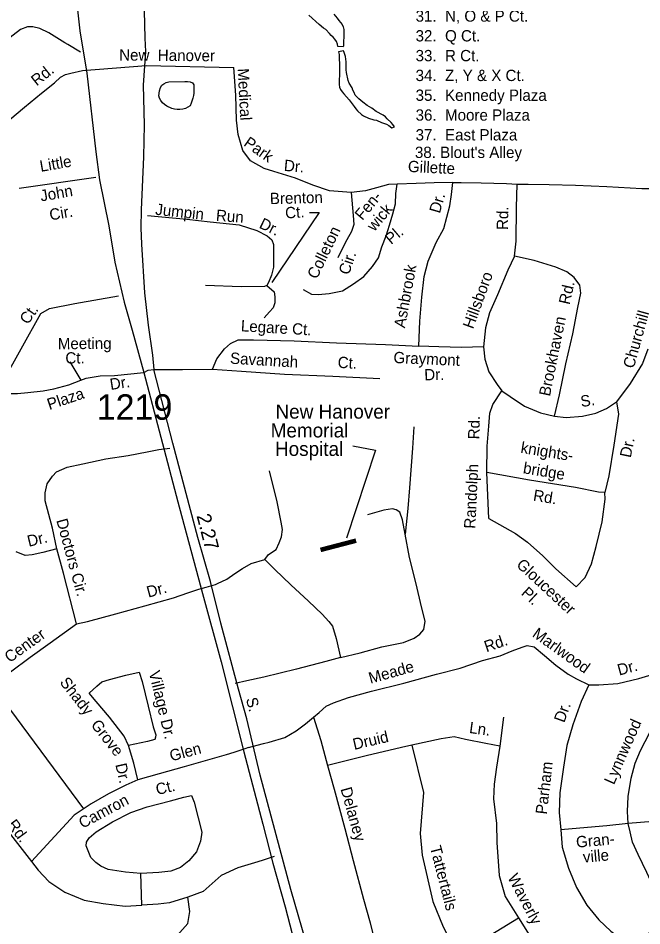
# Model space of a CAD drawing. Extents: x 698898 to 728312, y 20247 to 71559.
# Drawn here: x 708452 to 709555, y 50407 to 52012 of the extents above; entities that cross this region are included whole.
import ezdxf

# ---------------------------------------------------------------- set-up
doc = ezdxf.new("R2010")
doc.units = 0
for name, color, linetype in [('Old_Level_10', 7, 'Continuous'), ('Old_Level_11', 7, 'Continuous'), ('Old_Level_17', 7, 'Continuous'), ('Old_Level_22', 7, 'Continuous'), ('Old_Level_32', 7, 'Continuous'), ('Old_Level_35', 7, 'Continuous'), ('Old_Level_60', 7, 'Continuous'), ('Old_Level_8', 7, 'Continuous')]:
    doc.layers.add(name, color=color, linetype=linetype)

msp = doc.modelspace()

# ---------------------------------------------------------------- linework, layer by layer
at = {"layer": 'Old_Level_10'}
msp.add_lwpolyline([(708967.7865, 51668.052), (708984.708, 51668.052), (708900.9785, 51544.7115)], dxfattribs=at)
at = {"layer": 'Old_Level_22'}
msp.add_lwpolyline([(709044.451, 51255.99025), (709084.18575, 51248.41625), (709033.09825, 51092.52025)], dxfattribs=at)
at = {"layer": 'Old_Level_32'}
for points in [[(708455.54125, 52986.21225), (708460.924, 52932.84525), (708469.2425, 52876.63875), (708472.66775, 52802.70875), (708482.45425, 52718.30125), (708487.34725, 52676.68475), (708498.1125, 52596.3895), (708504.98625, 52528.82375), (708511.83725, 52453.91425), (708520.1565, 52394.672), (708523.09275, 52367.2545), (708529.944, 52291.85525), (708539.242, 52227.717), (708544.625, 52178.26725), (708549.02925, 52100.9095), (708561.75275, 51989.57375), (708573.987, 51914.7625), (708590.13625, 51775.71475), (708596.498, 51726.2645), (708612.647, 51644.89275), (708623.41325, 51580.7545), (708639.8225, 51510.05725), (708654.05225, 51460.234), (708674.91225, 51385.37975)], [(708674.79675, 52049.3055), (708676.519, 51976.74925), (708677.733, 51952.95175), (708673.818, 51893.22), (708675.28625, 51823.2065), (708674.3075, 51766.90175), (708669.75275, 51672.8025), (708669.419, 51641.41675), (708670.58425, 51612.35475), (708676.02175, 51526.49075), (708682.27, 51468.98725), (708690.02025, 51416.228), (708692.4085, 51390.66975)], [(708674.91225, 51385.37975), (708682.58225, 51389.43525), (708692.4085, 51390.66975)], [(708674.91225, 51385.37975), (708734.9035, 51156.95975), (708778.23975, 50994.549), (708811.227, 50874.19675), (708851.32875, 50715.02125), (708884.96275, 50586.9045), (708903.0735, 50518.31675), (708924.41825, 50440.864), (708945.116, 50361.27625), (708965.16725, 50297.21775), (708991.0395, 50220.21825), (709058.8265, 50011.7475), (709084.00625, 49931.08625), (709110.2355, 49852.19675), (709126.41975, 49800.31725), (709145.8255, 49735.3795)], [(709160.056, 49738.8075), (709140.64025, 49803.778), (709124.456, 49855.6575), (709098.22675, 49934.547), (709073.047, 50015.20825), (709007.24125, 50229.6785), (708980.831, 50313.3345), (708961.7965, 50377.72975), (708934.9025, 50471.67025), (708880.587, 50673.80075), (708856.597, 50773.2015), (708841.916, 50825.58925), (708811.08575, 50942.6045), (708792.48975, 51016.24075), (708769.979, 51093.5985), (708726.08275, 51260.3575), (708692.4085, 51390.66975)]]:
    msp.add_lwpolyline(points, dxfattribs=at)
at = {"layer": 'Old_Level_35'}
for p, q in [((708562.918, 51951.912), (708540.585, 51965.11725)), ((708545.78, 51914.554), (708566.016, 51919.123)), ((708680.73275, 51245.322), (708701.059, 51249.339)), ((708701.059, 51249.339), (708720.56, 51252.011)), ((708752.4155, 50995.739), (708771.923, 51002.4665)), ((708771.923, 51002.4665), (708778.54075, 51004.3375)), ((708778.54075, 51004.3375), (708785.15875, 51006.208)), ((708856.59475, 50840.21925), (708836.431, 50835.76825)), ((709310.773, 50776.495), (709304.207, 50725.017)), ((708853.15125, 50720.46325), (708833.602, 50714.02475)), ((708859.748, 50722.636), (708853.15125, 50720.46325)), ((708859.748, 50722.636), (708866.4085, 50724.3465)), ((708866.4085, 50724.3465), (708886.39, 50729.4785)), ((708905.26475, 50529.87025), (708885.64475, 50523.39125)), ((708671.409, 50443.892), (708669.192, 50499.924))]:
    msp.add_line(p, q, dxfattribs=at)
for points in [[(708540.585, 51965.11725), (708534.852, 51968.507), (708506.662, 51985.697), (708490.546, 51993.562), (708478.218, 51996.676), (708469.13, 51996.316), (708456.511, 51991.615), (708417.371, 51961.957), (708371.278, 51926.021), (708325.782, 51887.609), (708302.425, 51863.577), (708296.672, 51854.746), (708290.558, 51839.899), (708280.994, 51803.509), (708271.884, 51770.837), (708266.156, 51746.203)], [(708566.016, 51919.123), (708678.5775, 51928.14575)], [(708678.5775, 51928.14575), (708833.94125, 51924.505)], [(709041.32425, 51703.58), (709002.85025, 51706.72975), (708973.47325, 51716.53125), (708942.872, 51728.783), (708904.92675, 51741.03475), (708887.79, 51745.9355), (708863.309, 51759.4125), (708849.8445, 51777.79025), (708841.27625, 51805.9695), (708838.82825, 51831.6985), (708837.604, 51875.805), (708833.94125, 51924.505)], [(708368.198, 51710.627), (708376.587, 51728.665), (708385.316, 51755.82), (708389.845, 51780.407), (708396.007, 51794.055), (708402.386, 51802.211), (708426.561, 51823.274), (708463.732, 51854.655), (708493.877, 51879.056), (708516.948, 51897.675), (708527.451, 51907.794), (708536.47, 51912.452), (708545.78, 51914.554)], [(708454.19275, 51711.579), (708590.08, 51730.68775)], [(708956.72925, 51532.10375), (708971.12425, 51524.10075), (708983.12, 51523.3005), (709002.3135, 51524.90125), (709026.30525, 51529.70275), (709045.4985, 51542.5075), (709063.89225, 51555.312), (709079.087, 51572.9185), (709089.48325, 51588.12375), (709095.881, 51607.33075), (709103.0785, 51627.338), (709109.47625, 51645.7445), (709115.0745, 51665.75175), (709119.87275, 51683.358), (709120.6725, 51701.76475), (709122.8555, 51718.14725)], [(709107.4795, 51717.62575), (709086.0855, 51711.6305), (709066.50075, 51706.72975), (709041.32425, 51703.58)], [(709122.8555, 51718.14725), (709107.4795, 51717.62575)], [(709221.47, 51721.186), (709188.29325, 51720.51325), (709156.46825, 51719.288), (709122.8555, 51718.14725)], [(709160.982, 51432.194), (709162.943, 51476.187), (709166.073, 51518.425), (709170.718, 51555.222), (709177.649, 51582.305), (709191.554, 51615.166), (709205.172, 51640.114), (709215.792, 51680.147), (709218.692, 51700.369), (709221.47, 51721.186)], [(709221.47, 51721.186), (709236.176, 51721.168), (709271.504, 51720.765), (709316.068, 51719.528), (709335.02, 51718.377)], [(709330.344, 51591.349), (709332.904, 51617.659), (709333.66, 51676.909), (709335.02, 51718.377)], [(709335.02, 51718.377), (709354.52, 51718.549), (709391.769, 51717.622), (709438.135, 51716.356), (709493.734, 51714.355), (709555.5, 51710.697), (709595.702, 51710.988), (709625.061, 51709.749)], [(709041.32425, 51703.58), (709044.81, 51662.8765), (709045.923, 51647.2795), (709042.02725, 51634.4675), (709033.6795, 51619.9845), (709024.21875, 51601.60225), (709018.097, 51588.23325)], [(708681.14475, 51663.19075), (708750.72075, 51656.7885), (708792.30625, 51651.98675), (708843.4885, 51646.38475), (708874.67775, 51636.78125), (708893.07125, 51627.17775), (708901.0685, 51619.97525), (708904.2675, 51611.97225), (708904.2675, 51600.76825), (708904.2675, 51571.958), (708900.26875, 51557.55275), (708895.4705, 51544.74825), (708892.2715, 51539.14625)], [(709330.344, 51591.349), (709318.524, 51566.473), (709300.056, 51522.527), (709286.104, 51490.864), (709279.249, 51464.384), (709275.683, 51430.631)], [(709401.272, 51308.157), (709409.566, 51346.299), (709420.803, 51401.062), (709433.314, 51453.975), (709442.471, 51500.653), (709447.575, 51525.864), (709445.823, 51539.799), (709435.478, 51553.495), (709422.885, 51563.3), (709403.045, 51571.718), (709364.762, 51583.608), (709330.344, 51591.349)], [(708892.2715, 51539.14625), (708888.273, 51537.5455), (708846.6875, 51536.74525), (708783.50925, 51539.14625)], [(708892.2715, 51539.14625), (708905.06725, 51527.94225), (708906.66675, 51519.139), (708906.66675, 51508.73525), (708903.46775, 51499.932), (708897.07, 51492.7295), (708887.47325, 51482.32575)], [(708422.90975, 51365.03475), (708492.4725, 51489.856), (708507.6645, 51498.6575), (708552.4405, 51507.45925), (708629.99425, 51520.95625)], [(708796.066, 51391.545), (708803.956, 51409.563), (708817.263, 51427.196), (708827.89, 51436.719), (708841.631, 51443.365), (708868.446, 51443.226), (708940.452, 51441.174), (709015.601, 51438.045), (709102.36, 51434.776), (709160.982, 51432.194)], [(709275.683, 51430.631), (709236.707, 51429.689), (709196.458, 51430.597), (709160.982, 51432.194)], [(709275.683, 51430.631), (709277.748, 51408.806), (709284.733, 51386.474), (709299.606, 51364.555), (709308.054, 51353.285)], [(709566.13, 51426.92), (709556.731, 51401.539), (709534.931, 51365.965), (709510.591, 51333.891)], [(708543.6455, 51404.4015), (708563.07725, 51371.99225)], [(708692.4085, 51390.66975), (708742.9125, 51390.867), (708796.066, 51391.545)], [(708796.066, 51391.545), (708847.421, 51388.076), (708923.264, 51382.574), (709008.824, 51379.257), (709091.935, 51374.643)], [(708563.07725, 51371.99225), (708572.893, 51375.748), (708597.338, 51379.372), (708622.6885, 51380.278), (708674.91225, 51385.37975)], [(708279.553, 51347.66175), (708288.60675, 51346.75575), (708297.6605, 51347.66175), (708313.957, 51352.19175), (708326.63225, 51355.81575), (708339.3075, 51355.81575), (708352.888, 51355.81575), (708369.18475, 51352.19175), (708378.2385, 51347.66175), (708397.25125, 51345.8495), (708412.6425, 51348.56775), (708451.5735, 51348.56775), (708469.68075, 51350.37975), (708496.842, 51353.09775), (708515.85475, 51356.72175), (708542.1105, 51363.96975), (708563.07725, 51371.99225)], [(709281.06675, 51208.9465), (709282.021, 51255.322), (709284.92, 51290.749), (709286.424, 51313.416), (709291.916, 51328.839), (709308.054, 51353.285)], [(709308.054, 51353.285), (709322.472, 51342.852), (709348.141, 51326.162), (709376.014, 51314.46), (709401.272, 51308.157)], [(709401.272, 51308.157), (709421.466, 51305.956), (709450.683, 51308.312), (709474.284, 51313.548), (709492.872, 51321.586), (709510.591, 51333.891)], [(709510.591, 51333.891), (709513.958, 51312.017), (709505.737, 51256.872), (709496.873, 51202.803), (709490.13975, 51173.227)], [(709152.036, 51289.192), (709149.811, 51251.891), (709144.692, 51181.564), (709141.843, 51144.839), (709136.934, 51099.529)], [(708520.836, 51073.951), (708513.297, 51110.265), (708500.386, 51158.47), (708500.428, 51172.577), (708503.499, 51188.503), (708513.356, 51202.298), (708520.359, 51209.878), (708538.947, 51217.916), (708566.719, 51223.916), (708607.281, 51232.824), (708647.261, 51238.707), (708680.73275, 51245.322)], [(708888.711, 51054.995), (708895.067, 51063.75), (708908.714, 51072.793), (708914.348, 51084.62), (708918.232, 51095.177), (708920.123, 51108.056), (708917.819, 51120.769), (708910.28, 51157.083), (708897.127, 51211.382)], [(709284.65, 51127.64275), (709281.06675, 51208.9465)], [(709490.13975, 51173.227), (709478.503, 51174.066), (709437.969, 51182.166), (709356.915, 51195.464), (709281.06675, 51208.9465)], [(709439.57925, 51006.63175), (709454.956, 51023.207), (709466.46875, 51047.30125), (709474.84175, 51077.68125), (709485.30775, 51121.67975), (709490.54075, 51161.488), (709490.13975, 51173.227)], [(709136.934, 51099.529), (709132.327, 51124.956), (709127.479, 51138.769), (709121.216, 51142.822), (709114.453, 51144.355), (709099.243, 51141.953), (709070.344, 51134.107)], [(709284.65, 51127.64275), (709332.0755, 51101.13125), (709353.40825, 51085.68475), (709380.6415, 51061.152), (709403.33575, 51038.4365), (709439.57925, 51006.63175)], [(709022.419, 50881.525), (709057.407, 50889.712), (709095.4, 50900.318), (709134.212, 50907.956), (709152.8, 50915.994), (709162.823, 50923.093), (709169.801, 50931.272), (709172.317, 50946.076), (709166.51, 50968.955), (709155.611, 51014.339), (709144.663, 51058.421), (709136.934, 51099.529)], [(708520.836, 51073.951), (708496.084, 51067.469), (708477.353, 51063.027), (708464.593, 51061.922), (708449.119, 51068.712)], [(708555.4, 50941.173), (708532.958, 51030.515), (708520.836, 51073.951)], [(708804.88975, 51012.226), (708821.771, 51020.036), (708835.371, 51030.277), (708849.017, 51039.32), (708864.582, 51047.939), (708888.711, 51054.995)], [(708888.711, 51054.995), (708906.413, 51037.39), (708934.99, 51010.411), (708966.055, 50981.23), (708990.068, 50958.372), (709002.183, 50945.446), (709008.616, 50937.098), (709014.975, 50915.442), (709022.419, 50881.525)], [(708785.15875, 51006.208), (708801.436, 51010.628), (708804.88975, 51012.226)], [(708555.4, 50941.173), (708575.333, 50945.563), (708625.413, 50959.148), (708676.691, 50972.781), (708727.346, 50986.989), (708752.4155, 50995.739)], [(708404.689, 50833.975), (708439.204, 50856.648), (708473.496, 50882.413), (708509.111, 50907.63), (708555.4, 50941.173)], [(708974.776, 50776.004), (708984.752, 50784.302), (708997.101, 50795.794), (709010.268, 50801.817), (709036.822, 50810.771), (709077.185, 50822.171), (709134.556, 50836.045), (709192.432, 50852.34), (709234.121, 50863.093), (709273.813, 50876.267), (709305.186, 50884.811), (709326.248, 50893.547), (709343.609, 50899.736), (709352.675, 50903.196), (709364.983, 50900.582), (709383.286, 50885.501), (709403.485, 50867.994), (709425.411, 50852.355), (709439.754, 50843.82), (709461.563, 50833.679)], [(709022.419, 50881.525), (708996.488, 50874.497), (708944.51, 50860.836), (708887.14, 50846.962), (708856.59475, 50840.21925)], [(708647.425, 50726.44), (708640.081, 50742.655), (708613.74, 50776.324), (708590.633, 50804.12), (708577.847, 50818.819), (708591.472, 50830.962), (708600.272, 50838.613), (708614.109, 50842.862), (708643.108, 50850.711), (708666.709, 50855.947), (708671.58, 50839.033), (708682.503, 50795.551), (708691.241, 50759.284), (708696.113, 50744.872), (708695.56, 50741.149), (708693.928, 50736.883), (708681.266, 50733.281), (708647.425, 50726.44)], [(709461.563, 50833.679), (709479.189, 50833.176), (709512.7, 50835.702), (709550.166, 50844.487), (709595.352, 50857.879)], [(708404.689, 50833.975), (708567.88675, 50614.17175)], [(709461.563, 50833.679), (709448.035, 50803.934), (709433.271, 50762.435), (709422.505, 50726.097), (709416.708, 50688.054), (709410.504, 50642.593), (709409.478, 50607.841), (709411.906, 50576.826)], [(709530.995, 50588.24), (709530.15, 50609.614), (709531.511, 50635.877), (709536.327, 50668.379), (709543.881, 50694.887), (709553.303, 50717.167), (709569.753, 50748.929), (709592.846, 50782.154), (709614.383, 50809.215)], [(708886.39, 50729.4785), (708896.586, 50732.097), (708924.264, 50740.494), (708944.004, 50752.279), (708960.529, 50764.437), (708974.776, 50776.004)], [(708974.776, 50776.004), (708987.899, 50735.11), (708999.445, 50691.051)], [(709304.207, 50725.017), (709279.619, 50729.546), (709243.427, 50736.617), (709223.733, 50741.34), (709200.656, 50738.026), (709148.5935, 50726.45775)], [(708663.839, 50665.568), (708657.168, 50695.114), (708647.425, 50726.44)], [(709148.5935, 50726.45775), (709130.548, 50722.448), (709067.708, 50707.757), (708999.445, 50691.051)], [(709148.5935, 50726.45775), (709169.56375, 50642.806), (709163.35475, 50570.731), (709167.08025, 50532.20825), (709185.70725, 50450.192), (709204.3345, 50405.456), (709229.17075, 50355.749), (709337.3665, 50421.78925)], [(709304.207, 50725.017), (709298.386, 50687.574), (709294.07, 50657.593), (709293.288, 50631.853), (709298.615, 50588.249), (709298.744, 50554.643)], [(708833.602, 50714.02475), (708820.052, 50709.562), (708745.867, 50688.32), (708701.832, 50676.175), (708663.839, 50665.568)], [(708999.445, 50691.051), (709011.52, 50648.814), (709030.071, 50579.424), (709045.12, 50522.7), (709063.124, 50454.489), (709075.076, 50412.847), (709088.18, 50359.747)], [(708663.839, 50665.568), (708642.904, 50656.137), (708612.396, 50640.925), (708581.383, 50623.293), (708551.667, 50603.21), (708475.869, 50521.16725)], [(708669.192, 50499.924), (708642.283, 50502.46), (708611.603, 50506.748), (708598.554, 50512.934), (708589.699, 50519.286), (708580.846, 50528.139), (708576.069, 50540.154), (708572.737, 50548.525), (708573.072, 50555.241), (708578.276, 50562.749), (708590.65, 50573.642), (708619.166, 50591.176), (708651.521, 50607.761), (708680.925, 50618.028), (708722.038, 50628.157), (708745.592, 50634.591), (708758.877, 50637.618), (708763.53, 50626.198), (708770.733, 50598.373), (708777.238, 50573.022), (708774.866, 50557.123), (708767.722, 50537.934), (708754.24, 50522.195), (708739.494, 50510.608), (708722.656, 50503.839), (708701.429, 50501.799), (708669.192, 50499.924)], [(708409.73225, 50606.004), (708475.869, 50521.16725)], [(709676.206, 50601.889), (709630.68, 50597.086), (709574.771, 50591.773), (709530.995, 50588.24)], [(709530.995, 50588.24), (709493.336, 50584.35), (709445.993, 50579.975), (709411.906, 50576.826)], [(709411.906, 50576.826), (709414.31, 50546.411), (709425.592, 50509.044), (709439.747, 50474.892), (709458.079, 50443.906), (709479.214, 50417.933), (709500.711, 50397.977), (709532.761, 50374.236), (709538.349, 50372.056), (709545.51075, 50371.7)], [(709545.51075, 50371.7), (709552.837, 50375.03), (709562.813, 50385.829), (709578.229, 50410.847), (709588.516, 50428.96), (709590.025, 50436.323), (709588.967, 50447.885), (709578.343, 50471.173), (709564.329, 50501.729), (709549.07, 50533.436), (709539.011, 50555.046), (709534.569, 50573.777), (709530.995, 50588.24)], [(709298.744, 50554.643), (709303.37575, 50496.638), (709313.573, 50459.21375), (709337.3665, 50421.78925), (709367.958, 50372.457), (709384.95325, 50346.9405), (709418.94375, 50319.72275), (709474.31175, 50274.19975)], [(708475.869, 50521.16725), (708487.808, 50505.552), (708506.907, 50485.5), (708535.045, 50467.107), (708569.228, 50452.654), (708602.975, 50446.686), (708641.57, 50442.111), (708671.409, 50443.892)], [(708885.64475, 50523.39125), (708876.356, 50520.324), (708840.764, 50509.713), (708811.382, 50496.346), (708779.582, 50468.279), (708752.579, 50458.007), (708719.955, 50448.214), (708699.951, 50445.622), (708671.409, 50443.892)], [(708628.32225, 50331.6305), (708650.73525, 50350.52975), (708664.39525, 50361.71375), (708681.7805, 50369.16975), (708705.375, 50376.62575), (708733.9365, 50390.29525), (708752.56375, 50411.4205), (708756.28925, 50432.546), (708752.579, 50458.007)]]:
    msp.add_lwpolyline(points, dxfattribs=at)
at = {"layer": 'Old_Level_60'}
for points in [[(709027.10175, 51961.43275), (709017.80525, 51961.5545), (709016.967, 51966.1265), (709015.29075, 51970.42425), (709012.7, 51974.50875), (709009.4995, 51977.953), (709006.14675, 51981.06175), (709003.251, 51984.90225), (708996.5455, 51991.76025), (708992.3545, 51994.28725), (708984.81075, 52000.38325), (708966.4465, 52017.24475)], [(709010.56625, 52018.76875), (709016.66225, 52011.72475), (709019.48175, 52007.7625), (709022.682, 52004.29075), (709025.57775, 52000.6605), (709027.4065, 51996.42075), (709028.24475, 51991.5775), (709028.5495, 51986.66725), (709027.7875, 51962.95675), (709027.10175, 51961.43275)], [(709113.589, 51817.96), (709117.78, 51819.5175), (709115.03675, 51823.72375), (709112.065, 51827.40875), (709105.13075, 51833.78225), (709102.08275, 51837.37875), (709098.12025, 51840.2745), (709085.54725, 51846.70875), (709077.69875, 51852.5275), (709069.85, 51857.584), (709062.0775, 51863.3205), (709058.5725, 51866.3685), (709054.7625, 51869.2305), (709048.28525, 51875.872), (709046.91375, 51880.26425), (709044.5515, 51884.28775), (709042.87525, 51888.82625), (709037.92225, 51897.15325), (709036.24575, 51901.573), (709033.19775, 51915.7125), (709032.58825, 51920.4065), (709032.43575, 51934.69875), (709031.29275, 51944.181), (709028.39725, 51953.08425), (709028.09225, 51953.84625), (709019.10075, 51952.34975), (709020.396, 51947.59775), (709020.9295, 51923.546), (709020.9295, 51913.91725), (709020.1675, 51899.59175), (709020.1675, 51894.74225), (709020.777, 51890.14275), (709022.52975, 51885.59825), (709025.19675, 51881.76075), (709028.1685, 51877.88675), (709038.15075, 51867.37125), (709046.99, 51855.60275), (709049.5045, 51851.7045), (709052.705, 51848.19925), (709059.4105, 51841.7985), (709063.44925, 51839.02475), (709072.136, 51835.15375), (709081.35625, 51832.31925), (709085.92825, 51831.28275), (709094.84375, 51827.40875), (709103.9115, 51824.36075), (709107.95, 51822.17225), (709113.589, 51817.96)], [(708738.608, 51850.1805), (708733.73125, 51850.33275), (708728.77825, 51850.9425), (708724.3585, 51852.3475), (708715.443, 51856.36475), (708711.557, 51859.2055), (708707.9755, 51862.342), (708704.9275, 51866.03), (708702.489, 51870.1785), (708701.346, 51874.653), (708702.413, 51883.25125), (708704.47025, 51889.38075), (708706.4515, 51893.15725), (708710.33775, 51895.8365), (708714.4525, 51897.81775), (708718.872, 51899.25325), (708747.371, 51900.049), (708751.943, 51899.7715), (708756.6675, 51899.162), (708760.9345, 51897.24175), (708762.992, 51893.8005), (708763.29675, 51879.52975), (708762.68725, 51874.99125), (708761.39175, 51870.33075), (708758.5725, 51861.33925), (708756.59125, 51856.9195), (708752.705, 51854.29525), (708748.43775, 51852.16175), (708743.561, 51850.79), (708738.608, 51850.1805)]]:
    msp.add_lwpolyline(points, dxfattribs=at)

# ---------------------------------------------------------------- texts
at = {"layer": 'Old_Level_10'}
for s, height, p in [('31.  N, O & P Ct.', 19.9999995, (709155.3435, 52005.64825)), ('32.  Q Ct.', 20, (709155.3435, 51970.64825)), ('33.  R Ct.', 20, (709155.3435, 51935.64825)), ('34.  Z, Y & X Ct.', 19.9999995, (709155.3435, 51900.64825)), ('35.  Kennedy Plaza', 19.9999995, (709155.3435, 51865.64825)), ('36.  Moore Plaza', 19.9999995, (709155.3435, 51830.64825)), ('37.  East Plaza', 19.9999995, (709155.3435, 51795.64825)), ("38. Blout's Alley", 19.9999995, (709154.1195, 51764.6485))]:
    msp.add_text(s, height=height, dxfattribs=at).set_placement(p)
for s, height, rotation, p in [('New  Hanover ', 19.9999995, 359.52657778, (708631.0185, 51936.976)), ('Rd.', 20, 38.43536944, (708485.25675, 51890.97325)), (' Medical ', 20, 273.06161667, (708840.17625, 51930.0435)), (' Park', 20, 324.91334722, (708843.78675, 51791.756)), ('Little', 20, 9.93481667, (708492.509, 51740.06975)), ('Dr.', 20, 354.93356667, (708921.845, 51741.98475)), ('Gillette', 20, 357.22020833, (709141.3575, 51740.09375)), ('John', 20, 9.93481667, (708493.202, 51687.68225)), ('Brenton ', 20, 1.462775, (708897.8365, 51682.99025)), ('Fen-', 20, 50.05483889, (709061.1635, 51653.26825)), ('Dr.', 20, 73.81943333, (709198.15275, 51665.67775)), ('Jumpin ', 20, 353.81361389, (708694.25325, 51664.46875)), ('wick ', 20, 50.05483889, (709082.51725, 51633.5985)), ('Cir.', 20, 9.93481667, (708509.607, 51654.12675)), ('Run', 20, 355.52246389, (708801.729, 51653.72075)), ('Ct.', 20, 3.81901111, (708925.29225, 51657.51575)), ('Rd.', 19.999997, 88.48452222, (709318.4845, 51637.196)), ('Dr.', 20, 334.17216944, (708877.18925, 51641.89075)), ('Colleton', 20, 64.30411389, (708980.678, 51549.1895)), ('Pl.', 20, 40.438925, (709112.00425, 51610.774)), ('Cir.', 20, 71.03893333, (709037.2515, 51556.70925)), ('Ashbrook', 19.999997, 79.53463889, (709136.492, 51463.1085)), ('Hillsboro', 20, 69.98443056, (709256.8265, 51461.3005)), ('Rd.', 20, 77.18279444, (709427.60325, 51504.338)), ('Ct.', 20, 54.40395278, (708469.59775, 51469.07125)), ('Churchill', 20, 74.57073333, (709541.05925, 51391.45475)), ('Legare Ct.', 20, 356.65138611, (708845.921, 51458.3635)), ('Brookhaven', 20, 78.52180278, (709392.83125, 51342.429)), ('Meeting', 19.999997, 0.46350833, (708522.63275, 51426.50975)), ('Ct.', 19.999997, 0.46350833, (708536.04225, 51401.1845)), ('Savannah', 20, 356.65138611, (708826.772, 51401.12275)), ('Ct.', 20, 356.82240833, (709017.166, 51393.81675)), ('Graymont', 19.999997, 357.47804444, (709115.864, 51402.312)), ('Dr.', 19.999997, 1.38449722, (709170.859, 51371.54075)), ('Dr.', 20, 8.62255833, (708616.15025, 51354.5245)), ('Plaza', 19.999997, 18.44928056, (708507.65075, 51319.149)), ('S.', 20, 8.88108333, (709448.52375, 51324.266)), ('Rd.', 19.999997, 88.3137, (709267.90125, 51267.0705)), ('knights-', 20, 350.71107222, (709340.15625, 51243.63475)), ('Dr.', 20, 78.264575, (709535.7345, 51233.78075)), ('Randolph', 20, 87.275825, (709260.851, 51109.0185)), ('bridge', 20, 350.71107222, (709344.38075, 51207.47875)), ('Rd.', 20, 350.68286111, (709362.2745, 51159.11675)), ('Doctors Cir.', 19.9999995, 285.35729167, (708519.76, 51124.24)), ('Dr.', 20, 13.51060556, (708471.19225, 51077.27875)), ('Gloucester', 20, 317.14993056, (709332.1475, 51043.79225)), ('Dr.', 20, 15.16731667, (708682.75575, 50987.388)), ('Pl.', 20, 317.14993056, (709340.611, 50993.92975)), ('Center', 19.999997, 35.54544167, (708437.41375, 50871.63825)), ('Marlwood', 20, 324.50115, (709360.17625, 50919.7065)), ('Rd.', 20, 18.82698333, (709280.61425, 50890.883)), ('Meade', 19.999997, 15.64680833, (709075.44, 50835.2405)), ('Dr.', 20, 15.08519444, (709515.27375, 50849.615)), ('Shady', 20, 308.03791111, (708525.02275, 50837.43875)), ('Village Dr.', 19.9999995, 283.54639167, (708683.44425, 50855.68375)), ('Dr.', 20, 70.20809167, (709418.188, 50765.29075)), ('Grove', 20, 308.03791111, (708580.113, 50762.36375)), ('Ln.', 20, 352.03846111, (709249.29275, 50748.3985)), ('Lynnwood', 20, 66.17014444, (709506.03075, 50655.61375)), ('Druid', 19.999997, 13.15851944, (709046.806, 50718.275)), ('Glen', 20, 15.00225833, (708723.33375, 50697.943)), ('Dr.', 20, 282.72310556, (708624.22875, 50692.48775)), ('Parham', 20, 83.26853611, (709387.176, 50603.608)), ('Ct.', 20, 13.87668333, (708698.56725, 50638.34275)), ('Delaney', 20, 285.52426111, (709022.38575, 50649.50175)), ('Camron', 20, 28.0253, (708566.20675, 50578.839)), ('Rd.', 20, 306.683875, (708432.26225, 50586.22025)), ('Gran-', 20, 5.28095833, (709440.02225, 50545.4185)), ('Tattertails', 19.9999995, 284.41289167, (709180.50925, 50546.3645)), ('ville', 20, 5.28095833, (709452.15775, 50518.889)), ('Waverly', 20, 297.46675833, (709317.5265, 50493.12325))]:
    msp.add_text(s, height=height, rotation=rotation, dxfattribs=at).set_placement(p)
at = {"layer": 'Old_Level_11'}
msp.add_text('S.', height=20, rotation=284.58608056, dxfattribs=at).set_placement((708855.144, 50808.488))
at = {"layer": 'Old_Level_17'}
msp.add_text('2.27', height=25.000001, rotation=284.48473611, dxfattribs=at).set_placement((708767.78225, 51132.30325))
at = {"layer": 'Old_Level_22'}
for s, height, p in [('New Hanover', 25.0000005, (708907.618, 51303.92175)), ('Memorial', 25.000001, (708899.0265, 51270.671)), ('Hospital', 25.000001, (708906.68825, 51238.0275))]:
    msp.add_text(s, height=height, dxfattribs=at).set_placement(p)
msp.add_text('I', height=65, rotation=284.6269, dxfattribs=at).set_placement((708984.1605, 51083.56425))
at = {"layer": 'Old_Level_8'}
msp.add_text('1219', height=45, dxfattribs=at).set_placement((708591.3745, 51301.94925))

doc.saveas('drawing.dxf')
